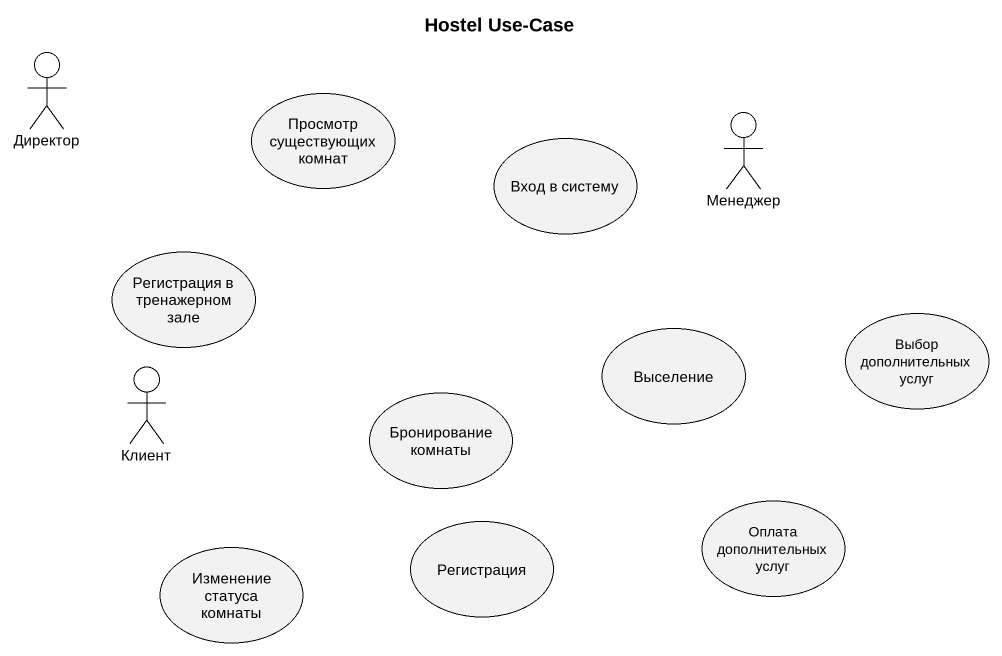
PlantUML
@startuml
title Hostel Use-Case
actor Директор
usecase "Просмотр существующих комнат" as Просмотр_существующих_комнат
usecase "Вход в систему" as Вход_в_систему
actor Менеджер
usecase "Регистрация в тренажерном зале" as Регистрация_в_тренажерном
usecase Выселение
usecase "Выбор дополнительных услуг" as Выбор_дополнительных_услуг
actor Клиент
usecase "Бронирование комнаты" as Бронирование_комнаты
usecase Регистрация
usecase "Оплата дополнительных услуг" as Оплата_дополнительных_услуг
usecase "Изменение статуса комнаты" as Изменение_статуса_комнаты
@enduml
